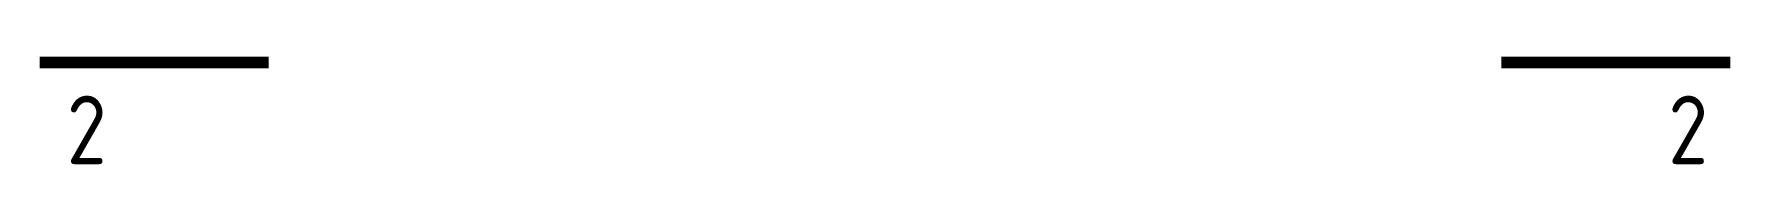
# Model space of a CAD drawing. Extents: x -3774 to 3666, y -490 to -20.
import ezdxf

# ---------------------------------------------------------------- set-up
doc = ezdxf.new("R2010")
doc.units = 0
doc.header["$LTSCALE"] = 1000
doc.header["$MEASUREMENT"] = 0
doc.layers.add('PUB_TEXT', color=7, linetype='Continuous')
doc.styles.add('国标', font='gbenor.shx', dxfattribs={"bigfont": 'gbcbig.shx'})

msp = doc.modelspace()

# ---------------------------------------------------------------- linework, layer by layer
at = {"color": 4, "const_width": 50}
for points in [[(-3748.5, -44.8), (-3748.5, -44.8), (-2748.5, -44.8)], [(2641.4, -44.8), (3641.4, -44.8), (3641.4, -44.8)]]:
    msp.add_lwpolyline(points, dxfattribs=at)

# ---------------------------------------------------------------- texts
at = {"layer": 'PUB_TEXT', "color": 7, "style": '国标'}
for p in [(-3630.5, -489.9), (3370.3, -489.9)]:
    msp.add_text('2', height=300, dxfattribs=at).set_placement(p)

doc.saveas('drawing.dxf')
